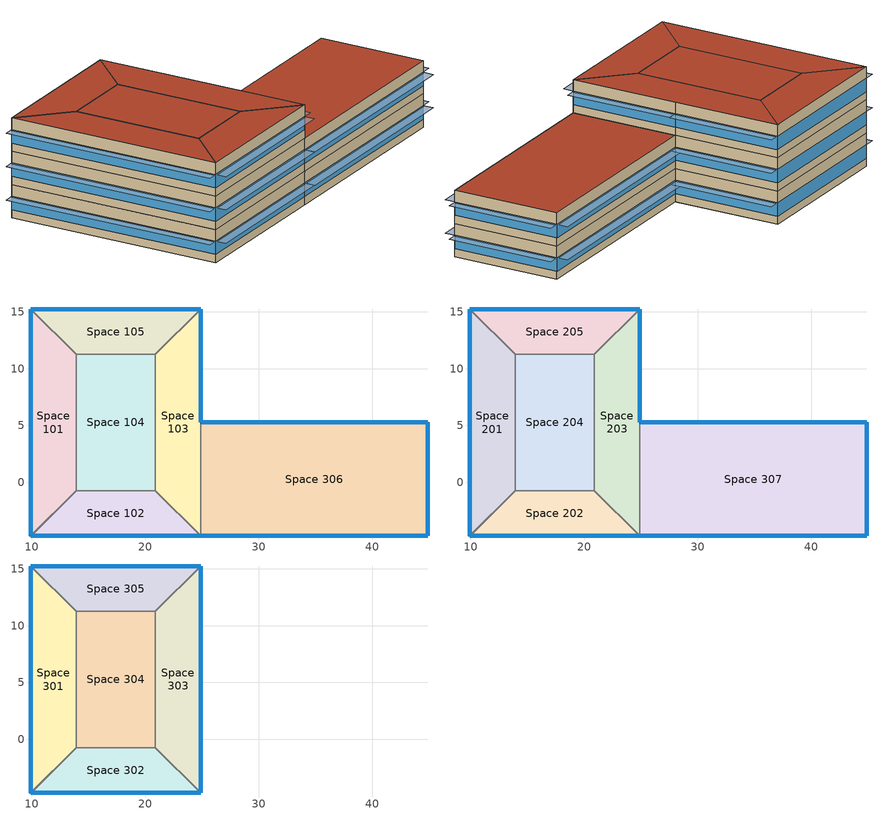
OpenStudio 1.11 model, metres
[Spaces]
Space 101
 floor ground: 9.89,15.25 13.89,11.25 13.89,-0.75 9.89,-4.75 z0
 wall outside: 9.89,15.25 9.89,-4.75 z0:3.05
 wall to Space 104: 13.89,-0.75 13.89,11.25 z0:3.05
 wall to Space 102: 9.89,-4.75 13.89,-0.75 z0:3.05
 wall to Space 105: 13.89,11.25 9.89,15.25 z0:3.05
 window: 9.89,15.23 9.89,-4.72 z0.76:1.98
Space 102
 floor ground: 20.89,-0.75 24.89,-4.75 9.89,-4.75 13.89,-0.75 z0
 wall outside: 9.89,-4.75 24.89,-4.75 z0:3.05
 wall to Space 104: 20.89,-0.75 13.89,-0.75 z0:3.05
 wall to Space 103: 24.89,-4.75 20.89,-0.75 z0:3.05
 window: 9.92,-4.75 24.87,-4.75 z0.76:1.98
Space 103
 floor ground: 24.89,15.25 24.89,-4.75 20.89,-0.75 20.89,11.25 z0
 wall outside: 24.89,5.25 24.89,15.25 z0:3.05
 wall to Space 306: 24.89,-4.75 24.89,5.25 z0:3.05
 wall to Space 104: 20.89,11.25 20.89,5.25 20.89,-0.75 z0:3.05
 wall to Space 105: 24.89,15.25 20.89,11.25 z0:3.05
 window: 24.89,5.28 24.89,15.23 z0.76:1.99
Space 104
 floor ground: 20.89,11.25 20.89,-0.75 13.89,-0.75 13.89,11.25 z0
 wall to Space 105: 20.89,11.25 13.89,11.25 z0:3.05
Space 105
 floor ground: 24.89,15.25 20.89,11.25 13.89,11.25 9.89,15.25 z0
 wall outside: 24.89,15.25 9.89,15.25 z0:3.05
 window: 24.87,15.25 9.92,15.25 z0.76:1.98
Space 306
 floor ground: 44.89,5.25 44.89,-4.75 24.89,-4.75 24.89,5.25 z0
 wall outside: 24.89,-4.75 44.89,-4.75 44.89,5.25 24.89,5.25 z0:3.05
 window: 44.87,5.25 24.92,5.25 / 24.92,-4.75 44.87,-4.75 z0.76:1.98; 44.89,-4.72 44.89,5.23 z0.76:1.99
Space 201
 floor to Space 101: 9.89,15.25 13.89,11.25 13.89,-0.75 9.89,-4.75 z3.05
 wall outside: 9.89,15.25 9.89,-4.75 z3.05:6.1
 wall to Space 204: 13.89,-0.75 13.89,11.25 z3.05:6.1
 wall to Space 202: 9.89,-4.75 13.89,-0.75 z3.05:6.1
 wall to Space 205: 13.89,11.25 9.89,15.25 z3.05:6.1
 window: 9.89,15.23 9.89,-4.72 z3.81:5.03
Space 202
 floor to Space 102: 20.89,-0.75 24.89,-4.75 9.89,-4.75 13.89,-0.75 z3.05
 wall outside: 9.89,-4.75 24.89,-4.75 z3.05:6.1
 wall to Space 204: 20.89,-0.75 13.89,-0.75 z3.05:6.1
 wall to Space 203: 24.89,-4.75 20.89,-0.75 z3.05:6.1
 window: 9.92,-4.75 24.87,-4.75 z3.81:5.03
Space 203
 floor to Space 103: 24.89,15.25 24.89,-4.75 20.89,-0.75 20.89,11.25 z3.05
 wall outside: 24.89,5.25 24.89,15.25 z3.05:6.1
 wall to Space 307: 24.89,-4.75 24.89,5.25 z3.05:6.1
 wall to Space 204: 20.89,11.25 20.89,5.25 20.89,-0.75 z3.05:6.1
 wall to Space 205: 24.89,15.25 20.89,11.25 z3.05:6.1
 window: 24.89,5.28 24.89,15.23 z3.81:5.03
Space 204
 floor to Space 104: 20.89,11.25 20.89,-0.75 13.89,-0.75 13.89,11.25 z3.05
 wall to Space 205: 20.89,11.25 13.89,11.25 z3.05:6.1
Space 205
 floor to Space 105: 24.89,15.25 20.89,11.25 13.89,11.25 9.89,15.25 z3.05
 wall outside: 24.89,15.25 9.89,15.25 z3.05:6.1
 window: 24.87,15.25 9.92,15.25 z3.81:5.03
Space 307
 floor to Space 306: 44.89,5.25 44.89,-4.75 24.89,-4.75 24.89,5.25 z3.05
 wall outside: 24.89,-4.75 44.89,-4.75 44.89,5.25 24.89,5.25 z3.05:6.1
 window: 44.87,5.25 24.92,5.25 / 44.89,-4.72 44.89,5.23 / 24.92,-4.75 44.87,-4.75 z3.81:5.03
 roof outside: 44.89,-4.75 44.89,5.25 24.89,5.25 24.89,-4.75 z6.1
Space 301
 floor to Space 201: 9.89,15.25 13.89,11.25 13.89,-0.75 9.89,-4.75 z6.1
 wall outside: 9.89,15.25 9.89,-4.75 z6.1:9.14
 wall to Space 304: 13.89,-0.75 13.89,11.25 z6.1:9.14
 wall to Space 302: 9.89,-4.75 13.89,-0.75 z6.1:9.14
 wall to Space 305: 13.89,11.25 9.89,15.25 z6.1:9.14
 window: 9.89,15.23 9.89,-4.72 z6.86:8.08
 roof outside: 9.89,-4.75 13.89,-0.75 13.89,11.25 9.89,15.25 z9.14
Space 302
 floor to Space 202: 20.89,-0.75 24.89,-4.75 9.89,-4.75 13.89,-0.75 z6.1
 wall outside: 9.89,-4.75 24.89,-4.75 z6.1:9.14
 wall to Space 304: 20.89,-0.75 13.89,-0.75 z6.1:9.14
 wall to Space 303: 24.89,-4.75 20.89,-0.75 z6.1:9.14
 window: 9.92,-4.75 24.87,-4.75 z6.86:8.08
 roof outside: 24.89,-4.75 20.89,-0.75 13.89,-0.75 9.89,-4.75 z9.14
Space 303
 floor to Space 203: 24.89,15.25 24.89,-4.75 20.89,-0.75 20.89,11.25 z6.1
 wall outside: 24.89,-4.75 24.89,5.25 24.89,15.25 z6.1:9.14
 wall to Space 304: 20.89,11.25 20.89,5.25 20.89,-0.75 z6.1:9.14
 wall to Space 305: 24.89,15.25 20.89,11.25 z6.1:9.14
 window: 24.89,-4.72 24.89,5.23 / 24.89,5.28 24.89,15.23 z6.86:8.08
 roof outside: 24.89,-4.75 24.89,15.25 20.89,11.25 20.89,-0.75 z9.14
Space 304
 floor to Space 204: 20.89,11.25 20.89,-0.75 13.89,-0.75 13.89,11.25 z6.1
 wall to Space 305: 20.89,11.25 13.89,11.25 z6.1:9.14
 roof outside: 20.89,-0.75 20.89,11.25 13.89,11.25 13.89,-0.75 z9.14
Space 305
 floor to Space 205: 24.89,15.25 20.89,11.25 13.89,11.25 9.89,15.25 z6.1
 wall outside: 24.89,15.25 9.89,15.25 z6.1:9.14
 window: 24.87,15.25 9.92,15.25 z6.86:8.08
 roof outside: 20.89,11.25 24.89,15.25 9.89,15.25 13.89,11.25 z9.14
shading: 45.87,-4.72 45.87,5.23 44.89,5.23 44.89,-4.72 z1.99; 44.87,-5.72 44.87,-4.75 24.92,-4.75 24.92,-5.72 z1.98; 45.87,-4.72 45.87,5.23 44.89,5.23 44.89,-4.72 z5.03; 24.87,-5.72 24.87,-4.75 9.92,-4.75 9.92,-5.72 z8.08; 24.87,-5.72 24.87,-4.75 9.92,-4.75 9.92,-5.72 z5.03; 25.87,5.28 25.87,15.23 24.89,15.23 24.89,5.28 z8.08; 25.87,5.28 25.87,15.23 24.89,15.23 24.89,5.28 z1.99; 24.87,-5.72 24.87,-4.75 9.92,-4.75 9.92,-5.72 z1.98; 9.89,-4.72 9.89,15.23 8.91,15.23 8.91,-4.72 z1.98; 25.87,-4.72 25.87,5.23 24.89,5.23 24.89,-4.72 z8.08; 9.89,-4.72 9.89,15.23 8.91,15.23 8.91,-4.72 z5.03; 44.87,-5.72 44.87,-4.75 24.92,-4.75 24.92,-5.72 z5.03; 44.87,5.25 44.87,6.23 24.92,6.23 24.92,5.25 z1.98; 25.87,5.28 25.87,15.23 24.89,15.23 24.89,5.28 z5.03; 9.89,-4.72 9.89,15.23 8.91,15.23 8.91,-4.72 z8.08; 44.87,5.25 44.87,6.23 24.92,6.23 24.92,5.25 z5.03
[Building]
Building 1: Space Type=189.1-2009 - Office - OpenOffice - CZ4-8; Default Construction Set=189.1-2009 - CZ5 - Office
[Site]
ABU DHABI: Latitude {deg}=24.43; Longitude {deg}=54.65; Time Zone {hr}=4; Elevation {m}=27
[ClimateZones]
Climate Zone Institution Name 1=ASHRAE; Climate Zone Document Name 1=ANSI/ASHRAE Standard 169; Climate Zone Document Year 1=2006; Climate Zone Institution Name 2=CEC; Climate Zone Document Name 2=California Climate Zone Descriptions; Climate Zone Document Year 2=1995
[DefaultConstructionSet] Interior Partition Construction=Interior Partition
Name | Default Exterior Surface Constructions | Default Interior Surface Constructions | Default Ground Contact Surface Constructions | Default Exterior SubSurface Constructions | Default Interior SubSurface Constructions
189.1-2009 - CZ1 - Office | Default Surface Constructions 1 | Default Surface Constructions 2 | Default Surface Constructions 3 | Default Sub Surface Constructions 1 | Default Sub Surface Constructions 2
189.1-2009 - CZ5 - Office | Default Surface Constructions 13 | Default Surface Constructions 14 | Default Surface Constructions 15 | Default Sub Surface Constructions 9 | Default Sub Surface Constructions 10
[DefaultSurfaceConstructions]
Name | Floor Construction | Wall Construction | Roof Ceiling Construction
Default Surface Constructions 1 | ExtSlabCarpet 4in ClimateZone 1-8 | ASHRAE 189.1-2009 ExtWall Mass ClimateZone 1 | ASHRAE 189.1-2009 ExtRoof IEAD ClimateZone 1
Default Surface Constructions 2; Default Surface Constructions 14 | Interior Floor | Interior Wall | Interior Ceiling
Default Surface Constructions 3; Default Surface Constructions 15 | ExtSlabCarpet 4in ClimateZone 1-8 | ExtSlabCarpet 4in ClimateZone 1-8 | ExtSlabCarpet 4in ClimateZone 1-8
Default Surface Constructions 13 | ExtSlabCarpet 4in ClimateZone 1-8 | ASHRAE 189.1-2009 ExtWall Mass ClimateZone 5 | ASHRAE 189.1-2009 ExtRoof IEAD ClimateZone 2-5
[Construction]
ExtSlabCarpet 4in ClimateZone 1-8: MAT-CC05 4 HW CONCRETE, CP02 CARPET PAD
ASHRAE 189.1-2009 ExtWall Mass ClimateZone 1: 1IN Stucco, 8IN Concrete HW, Wall Insulation [31], 1/2IN Gypsum
ASHRAE 189.1-2009 ExtRoof IEAD ClimateZone 1: Roof Membrane, Roof Insulation [18], Metal Decking
Interior Floor: F16 Acoustic tile, F05 Ceiling air space resistance, M11 100mm lightweight concrete
Interior Wall: G01a 19mm gypsum board, F04 Wall air space resistance, G01a 19mm gypsum board
Interior Ceiling: M11 100mm lightweight concrete, F05 Ceiling air space resistance, F16 Acoustic tile
ASHRAE 189.1-2009 ExtWindow ClimateZone 1: Theoretical Glass [167]
Exterior Door: F08 Metal surface, I01 25mm insulation board
Interior Window: Clear 3mm
Interior Door; Interior Partition: G05 25mm wood
ASHRAE 189.1-2009 ExtRoof IEAD ClimateZone 2-5: Roof Membrane, Roof Insulation [21], Metal Decking
ASHRAE 189.1-2009 ExtWindow ClimateZone 4-5: Theoretical Glass [207]
ASHRAE 189.1-2009 ExtWall Mass ClimateZone 5: 1IN Stucco, 8IN Concrete HW, Wall Insulation [40], 1/2IN Gypsum
[Material] Thermal Absorptance=0.9
Name | Roughness | Thickness {m} | Conductivity {W/m-K} | Density {kg/m3} | Specific Heat {J/kg-K} | Solar Absorptance | Visible Absorptance
MAT-CC05 4 HW CONCRETE | Rough | 0.1016 | 1.311 | 2240 | 836.8 | 0.85 | 0.85
1IN Stucco | Smooth | 0.0253 | 0.6918 | 1858 | 837 | 0.92 | 0.92
8IN Concrete HW | MediumRough | 0.2033 | 1.7296 | 2243 | 837 | 0.65 | 0.65
Wall Insulation [31] | MediumRough | 0.0337 | 0.0432 | 91 | 837 | 0.5 | 0.5
1/2IN Gypsum | Smooth | 0.0127 | 0.16 | 784.9 | 830 | 0.4 | 0.4
Roof Membrane | VeryRough | 0.0095 | 0.16 | 1121.29 | 1460 | 0.7 | 0.7
Roof Insulation [18] | MediumRough | 0.1693 | 0.049 | 265 | 836.8 | 0.7 | 0.7
Metal Decking | MediumSmooth | 0.0015 | 45.006 | 7680 | 418.4 | 0.6 | 0.6
F16 Acoustic tile | MediumSmooth | 0.0191 | 0.06 | 368 | 590 | 0.3 | 0.3
M11 100mm lightweight concrete | MediumRough | 0.1016 | 0.53 | 1280 | 840 | 0.5 | 0.5
G01a 19mm gypsum board | MediumSmooth | 0.019 | 0.16 | 800 | 1090 | 0.4 | 0.4
F08 Metal surface | Smooth | 0.0008 | 45.28 | 7824 | 500 | 0.7 | 0.7
I01 25mm insulation board | MediumRough | 0.0254 | 0.03 | 43 | 1210 | 0.6 | 0.6
G05 25mm wood | MediumSmooth | 0.0254 | 0.15 | 608 | 1630 | 0.5 | 0.5
Roof Insulation [21] | MediumRough | 0.2105 | 0.049 | 265 | 836.8 | 0.7 | 0.7
Wall Insulation [40] | MediumRough | 0.0794 | 0.0432 | 91 | 837 | 0.5 | 0.5
[Material:NoMass]
CP02 CARPET PAD: Roughness=Smooth; Thermal Resistance {m2-K/W}=0.1; Thermal Absorptance=0.9; Solar Absorptance=0.8; Visible Absorptance=0.8
[Material:AirGap]
Name | Thermal Resistance {m2-K/W}
F05 Ceiling air space resistance | 0.18
F04 Wall air space resistance | 0.15
[DefaultSubSurfaceConstructions]
Name | Fixed Window Construction | Operable Window Construction | Door Construction | Tubular Daylight Dome Construction | Tubular Daylight Diffuser Construction
Default Sub Surface Constructions 1 | ASHRAE 189.1-2009 ExtWindow ClimateZone 1 | ASHRAE 189.1-2009 ExtWindow ClimateZone 1 | Exterior Door | Interior Window | Interior Window
Default Sub Surface Constructions 2; Default Sub Surface Constructions 10 | Interior Window | Interior Window | Interior Door
Default Sub Surface Constructions 9 | ASHRAE 189.1-2009 ExtWindow ClimateZone 4-5 | ASHRAE 189.1-2009 ExtWindow ClimateZone 4-5 | Exterior Door | Interior Window | Interior Window
[WindowMaterial:Glazing] Optical Data Type=SpectralAverage; Thickness {m}=0.003; Back Side Solar Reflectance at Normal Incidence=0; Back Side Visible Reflectance at Normal Incidence=0; Infrared Transmittance at Normal Incidence=0; Dirt Correction Factor for Solar and Visible Transmittance=1; Solar Diffusing=No
Name | Solar Transmittance at Normal Incidence | Front Side Solar Reflectance at Normal Incidence | Visible Transmittance at Normal Incidence | Front Side Visible Reflectance at Normal Incidence | Front Side Infrared Hemispherical Emissivity | Back Side Infrared Hemispherical Emissivity | Conductivity {W/m-K}
Theoretical Glass [167] | 0.2374 | 0.7126 | 0.2512 | 0.6988 | 0.985 | 0.985 | 2.1073
Clear 3mm | 0.837 | 0.075 | 0.898 | 0.081 | 0.84 | 0.84 | 0.9
Theoretical Glass [207] | 0.3311 | 0.6189 | 0.44 | 0.51 | 0.9 | 0.9 | 0.0133
[SpaceType] Standards Building Type=Office
Name | Default Schedule Set | Design Specification Outdoor Air Object | Standards Space Type
189.1-2009 - Office - BreakRoom - CZ1-3 | 189.1-2009 - Office - BreakRoom - CZ1-3 Schedule Set | 189.1-2009 - Office - BreakRoom - CZ1-3 Ventilation | BreakRoom
189.1-2009 - Office - Conference - CZ1-3 | 189.1-2009 - Office - Conference - CZ1-3 Schedule Set | 189.1-2009 - Office - Conference - CZ1-3 Ventilation | Conference
189.1-2009 - Office - Lobby - CZ1-3 | 189.1-2009 - Office - Lobby - CZ1-3 Schedule Set | 189.1-2009 - Office - Lobby - CZ1-3 Ventilation | Lobby
189.1-2009 - Office - OpenOffice - CZ1-3 | 189.1-2009 - Office - OpenOffice - CZ1-3 Schedule Set | 189.1-2009 - Office - OpenOffice - CZ1-3 Ventilation | OpenOffice
189.1-2009 - Office - OpenOffice - CZ4-8 | 189.1-2009 - Office - OpenOffice - CZ4-8 Schedule Set | 189.1-2009 - Office - OpenOffice - CZ4-8 Ventilation | OpenOffice
[DefaultScheduleSet] People Activity Level Schedule=Office Activity; Lighting Schedule=Office Bldg Light; Electric Equipment Schedule=Office Bldg Equip; Infiltration Schedule=Office Infil Quarter On
Name | Number of People Schedule
189.1-2009 - Office - BreakRoom - CZ1-3 Schedule Set; 189.1-2009 - Office - Conference - CZ1-3 Schedule Set; 189.1-2009 - Office - Lobby - CZ1-3 Schedule Set | Office Misc Occ
189.1-2009 - Office - OpenOffice - CZ1-3 Schedule Set; 189.1-2009 - Office - OpenOffice - CZ4-8 Schedule Set | Office Work Occ
[Lights:Definition] Design Level Calculation Method=Watts/Area
Name | Watts per Space Floor Area {W/m2}
189.1-2009 - Office - BreakRoom - CZ1-3 Lights Definition | 11.625
189.1-2009 - Office - Conference - CZ1-3 Lights Definition; 189.1-2009 - Office - Lobby - CZ1-3 Lights Definition | 12.5938
189.1-2009 - Office - OpenOffice - CZ1-3 Lights Definition; 189.1-2009 - Office - OpenOffice - CZ4-8 Lights Definition | 10.6563
[Lights]
Name | Lights Definition | Space or SpaceType
189.1-2009 - Office - BreakRoom - CZ1-3 Lights | 189.1-2009 - Office - BreakRoom - CZ1-3 Lights Definition | 189.1-2009 - Office - BreakRoom - CZ1-3
189.1-2009 - Office - Conference - CZ1-3 Lights | 189.1-2009 - Office - Conference - CZ1-3 Lights Definition | 189.1-2009 - Office - Conference - CZ1-3
189.1-2009 - Office - Lobby - CZ1-3 Lights | 189.1-2009 - Office - Lobby - CZ1-3 Lights Definition | 189.1-2009 - Office - Lobby - CZ1-3
189.1-2009 - Office - OpenOffice - CZ1-3 Lights | 189.1-2009 - Office - OpenOffice - CZ1-3 Lights Definition | 189.1-2009 - Office - OpenOffice - CZ1-3
189.1-2009 - Office - OpenOffice - CZ4-8 Lights | 189.1-2009 - Office - OpenOffice - CZ4-8 Lights Definition | 189.1-2009 - Office - OpenOffice - CZ4-8
[DesignSpecification:OutdoorAir] Outdoor Air Method=Sum
Name | Outdoor Air Flow per Person {m3/s-person}
189.1-2009 - Office - BreakRoom - CZ1-3 Ventilation; 189.1-2009 - Office - Lobby - CZ1-3 Ventilation | 0.00707921
189.1-2009 - Office - Conference - CZ1-3 Ventilation; 189.1-2009 - Office - OpenOffice - CZ1-3 Ventilation; 189.1-2009 - Office - OpenOffice - CZ4-8 Ventilation | 0.00943895
[People:Definition] Number of People Calculation Method=People/Area; Fraction Radiant=0.3
Name | People per Space Floor Area {person/m2}
189.1-2009 - Office - BreakRoom - CZ1-3 People Definition; 189.1-2009 - Office - Conference - CZ1-3 People Definition | 0.538196
189.1-2009 - Office - Lobby - CZ1-3 People Definition | 0.107639
189.1-2009 - Office - OpenOffice - CZ1-3 People Definition; 189.1-2009 - Office - OpenOffice - CZ4-8 People Definition | 0.0565105
[People]
Name | People Definition | Space or SpaceType
189.1-2009 - Office - BreakRoom - CZ1-3 People | 189.1-2009 - Office - BreakRoom - CZ1-3 People Definition | 189.1-2009 - Office - BreakRoom - CZ1-3
189.1-2009 - Office - Conference - CZ1-3 People | 189.1-2009 - Office - Conference - CZ1-3 People Definition | 189.1-2009 - Office - Conference - CZ1-3
189.1-2009 - Office - Lobby - CZ1-3 People | 189.1-2009 - Office - Lobby - CZ1-3 People Definition | 189.1-2009 - Office - Lobby - CZ1-3
189.1-2009 - Office - OpenOffice - CZ1-3 People | 189.1-2009 - Office - OpenOffice - CZ1-3 People Definition | 189.1-2009 - Office - OpenOffice - CZ1-3
189.1-2009 - Office - OpenOffice - CZ4-8 People | 189.1-2009 - Office - OpenOffice - CZ4-8 People Definition | 189.1-2009 - Office - OpenOffice - CZ4-8
[SpaceInfiltration:DesignFlowRate] Design Flow Rate Calculation Method=Flow/ExteriorArea
Name | Space or SpaceType | Flow per Exterior Surface Area {m3/s-m2}
189.1-2009 - Office - BreakRoom - CZ1-3 Infiltration | 189.1-2009 - Office - BreakRoom - CZ1-3 | 0.00030226
189.1-2009 - Office - Conference - CZ1-3 Infiltration | 189.1-2009 - Office - Conference - CZ1-3 | 0.00030226
189.1-2009 - Office - Lobby - CZ1-3 Infiltration | 189.1-2009 - Office - Lobby - CZ1-3 | 0.00030226
189.1-2009 - Office - OpenOffice - CZ1-3 Infiltration | 189.1-2009 - Office - OpenOffice - CZ1-3 | 0.00030226
189.1-2009 - Office - OpenOffice - CZ4-8 Infiltration | 189.1-2009 - Office - OpenOffice - CZ4-8 | 0.000226568
[ElectricEquipment:Definition] Design Level Calculation Method=Watts/Area
Name | Watts per Space Floor Area {W/m2}
189.1-2009 - Office - BreakRoom - CZ1-3 Electric Equipment Definition | 48.007
189.1-2009 - Office - Conference - CZ1-3 Electric Equipment Definition | 3.98265
189.1-2009 - Office - Lobby - CZ1-3 Electric Equipment Definition | 0.753474
189.1-2009 - Office - OpenOffice - CZ1-3 Electric Equipment Definition; 189.1-2009 - Office - OpenOffice - CZ4-8 Electric Equipment Definition | 7.64238
[ElectricEquipment]
Name | Electric Equipment Definition | Space or SpaceType
189.1-2009 - Office - BreakRoom - CZ1-3 Electric Equipment | 189.1-2009 - Office - BreakRoom - CZ1-3 Electric Equipment Definition | 189.1-2009 - Office - BreakRoom - CZ1-3
189.1-2009 - Office - Conference - CZ1-3 Electric Equipment | 189.1-2009 - Office - Conference - CZ1-3 Electric Equipment Definition | 189.1-2009 - Office - Conference - CZ1-3
189.1-2009 - Office - Lobby - CZ1-3 Electric Equipment | 189.1-2009 - Office - Lobby - CZ1-3 Electric Equipment Definition | 189.1-2009 - Office - Lobby - CZ1-3
189.1-2009 - Office - OpenOffice - CZ1-3 Electric Equipment | 189.1-2009 - Office - OpenOffice - CZ1-3 Electric Equipment Definition | 189.1-2009 - Office - OpenOffice - CZ1-3
189.1-2009 - Office - OpenOffice - CZ4-8 Electric Equipment | 189.1-2009 - Office - OpenOffice - CZ4-8 Electric Equipment Definition | 189.1-2009 - Office - OpenOffice - CZ4-8
[ThermostatSetpoint:DualSetpoint] Heating Setpoint Temperature Schedule=Medium Office HtgSetp; Cooling Setpoint Temperature Schedule=Medium Office ClgSetp
Thermal Zone 1 Thermostat; Thermal Zone 2 Thermostat; Thermal Zone 3 Thermostat; Thermal Zone 4 Thermostat; Thermal Zone 5 Thermostat; Thermal Zone 6 Thermostat; Thermal Zone 7 Thermostat; Thermal Zone 8 Thermostat; Thermal Zone 9 Thermostat; Thermal Zone 10 Thermostat; Thermal Zone 11 Thermostat; Thermal Zone 12 Thermostat; Thermal Zone 13 Thermostat; Thermal Zone 14 Thermostat; Thermal Zone 15 Thermostat; Thermal Zone 16 Thermostat; Thermal Zone 17 Thermostat
[BuildingStory] Nominal Floor to Floor Height {m}=3.048
Name | Nominal Z Coordinate {m}
Building Story 1; Building Story 4 | 0
Building Story 2; Building Story 5 | 3.048
Building Story 3 | 6.096
[Space] Default Construction Set=189.1-2009 - CZ1 - Office
Name | Space Type | Building Story | Thermal Zone
Space 101 | 189.1-2009 - Office - Lobby - CZ1-3 | Building Story 1 | Thermal Zone 1
Space 102 | 189.1-2009 - Office - Lobby - CZ1-3 | Building Story 1 | Thermal Zone 2
Space 103 | 189.1-2009 - Office - Lobby - CZ1-3 | Building Story 1 | Thermal Zone 3
Space 104 | 189.1-2009 - Office - BreakRoom - CZ1-3 | Building Story 1 | Thermal Zone 4
Space 105 | 189.1-2009 - Office - Lobby - CZ1-3 | Building Story 1 | Thermal Zone 5
Space 201 | 189.1-2009 - Office - OpenOffice - CZ1-3 | Building Story 1 | Thermal Zone 6
Space 202 | 189.1-2009 - Office - OpenOffice - CZ1-3 | Building Story 2 | Thermal Zone 7
Space 203 | 189.1-2009 - Office - OpenOffice - CZ1-3 | Building Story 2 | Thermal Zone 8
Space 204 | 189.1-2009 - Office - BreakRoom - CZ1-3 | Building Story 2 | Thermal Zone 9
Space 205 | 189.1-2009 - Office - OpenOffice - CZ1-3 | Building Story 2 | Thermal Zone 10
Space 301 | 189.1-2009 - Office - OpenOffice - CZ1-3 | Building Story 3 | Thermal Zone 11
Space 302 | 189.1-2009 - Office - OpenOffice - CZ1-3 | Building Story 3 | Thermal Zone 12
Space 303 | 189.1-2009 - Office - OpenOffice - CZ1-3 | Building Story 3 | Thermal Zone 13
Space 304 | 189.1-2009 - Office - BreakRoom - CZ1-3 | Building Story 3 | Thermal Zone 14
Space 305 | 189.1-2009 - Office - OpenOffice - CZ1-3 | Building Story 3 | Thermal Zone 15
Space 306 | 189.1-2009 - Office - Conference - CZ1-3 | Building Story 1 | Thermal Zone 16
Space 307 | 189.1-2009 - Office - Conference - CZ1-3 | Building Story 2 | Thermal Zone 17
[ThermalZone] Use Ideal Air Loads=Yes
Name | Thermostat
Thermal Zone 1 | Thermal Zone 1 Thermostat
Thermal Zone 2 | Thermal Zone 2 Thermostat
Thermal Zone 3 | Thermal Zone 3 Thermostat
Thermal Zone 4 | Thermal Zone 4 Thermostat
Thermal Zone 5 | Thermal Zone 5 Thermostat
Thermal Zone 6 | Thermal Zone 6 Thermostat
Thermal Zone 7 | Thermal Zone 7 Thermostat
Thermal Zone 8 | Thermal Zone 8 Thermostat
Thermal Zone 9 | Thermal Zone 9 Thermostat
Thermal Zone 10 | Thermal Zone 10 Thermostat
Thermal Zone 11 | Thermal Zone 11 Thermostat
Thermal Zone 12 | Thermal Zone 12 Thermostat
Thermal Zone 13 | Thermal Zone 13 Thermostat
Thermal Zone 14 | Thermal Zone 14 Thermostat
Thermal Zone 15 | Thermal Zone 15 Thermostat
Thermal Zone 16 | Thermal Zone 16 Thermostat
Thermal Zone 17 | Thermal Zone 17 Thermostat
[Sizing:Zone] Zone Cooling Design Supply Air Temperature Input Method=SupplyAirTemperature; Zone Cooling Design Supply Air Temperature {C}=14; Zone Cooling Design Supply Air Temperature Difference {deltaC}=11.11; Zone Heating Design Supply Air Temperature Input Method=SupplyAirTemperature; Zone Heating Design Supply Air Temperature {C}=40; Zone Heating Design Supply Air Temperature Difference {deltaC}=11.11; Zone Cooling Design Supply Air Humidity Ratio {kg-H2O/kg-air}=0.0085; Zone Heating Design Supply Air Humidity Ratio {kg-H2O/kg-air}=0.008; Cooling Design Air Flow Method=DesignDay; Heating Design Air Flow Method=DesignDay; Account for Dedicated Outdoor Air System=No; Dedicated Outdoor Air System Control Strategy=NeutralSupplyAir; Dedicated Outdoor Air Low Setpoint Temperature for Design {C}=autosize; Dedicated Outdoor Air High Setpoint Temperature for Design {C}=autosize
Thermal Zone 1; Thermal Zone 2; Thermal Zone 3; Thermal Zone 4; Thermal Zone 5; Thermal Zone 6; Thermal Zone 7; Thermal Zone 8; Thermal Zone 9; Thermal Zone 10; Thermal Zone 11; Thermal Zone 12; Thermal Zone 13; Thermal Zone 14; Thermal Zone 15; Thermal Zone 16; Thermal Zone 17
[Schedule:Ruleset]
Name | Default Day Schedule | Summer Design Day Schedule | Winter Design Day Schedule
Office Bldg Light | Office Bldg Light Default Schedule | Office Bldg Light Summer Design Day | Office Bldg Light Winter Design Day
Office Misc Occ | Office Bldg Occ Default Schedule 1 | Office Bldg Occ Summer Design Day 1 | Office Bldg Occ Winter Design Day 1
Office Activity | Office Activity Default Schedule | Office Activity Summer Design Day | Office Activity Winter Design Day
Office Infil Quarter On | Office Infil Quarter On Default Schedule | Office Infil Quarter On Summer Design Day | Office Infil Quarter On Winter Design Day
Office Bldg Equip | Office Bldg Equip Default Schedule | Office Bldg Equip Summer Design Day | Office Bldg Equip Winter Design Day
Medium Office HtgSetp | Medium Office HtgSetp Default Schedule | Medium Office HtgSetp Summer Design Day | Medium Office HtgSetp Winter Design Day
Medium Office ClgSetp | Medium Office ClgSetp Default Schedule | Medium Office ClgSetp Summer Design Day | Medium Office ClgSetp Winter Design Day
Office Work Occ | Office Bldg Occ Default Schedule | Office Bldg Occ Summer Design Day | Office Bldg Occ Winter Design Day
[Schedule:Day]
Office Bldg Light Default Schedule: 5, 0, 0.05, 7, 0, 0.1, 8, 0, 0.3, 17, 0, 0.9, 18, 0, 0.7, 20, 0, 0.5, 22, 0, 0.3, 23, 0, 0.1, 24, 0, 0.05
Office Bldg Light Summer Design Day; Office Infil Quarter On Rule 1 Day Schedule; Office Bldg Equip Summer Design Day: 24, 0, 1
Office Bldg Light Winter Design Day; Office Bldg Occ Winter Design Day 1; Office Bldg Occ Rule 1 Day Schedule 1; Office Bldg Equip Winter Design Day; Office Bldg Occ Winter Design Day; Office Bldg Occ Rule 1 Day Schedule: 24, 0, 0
Office Bldg Light Rule 1 Day Schedule: 24, 0, 0.05
Office Bldg Light Rule 2 Day Schedule: 6, 0, 0.05, 8, 0, 0.1, 14, 0, 0.5, 17, 0, 0.15, 24, 0, 0.05
Office Bldg Occ Default Schedule 1: 6, 0, 0, 7, 0, 0.1, 8, 0, 0.2, 20, 0, 0.4, 22, 0, 0.1, 24, 0, 0.05
Office Bldg Occ Summer Design Day 1; Office Bldg Occ Summer Design Day: 6, 0, 0, 22, 0, 1, 24, 0, 0.05
Office Bldg Occ Rule 2 Day Schedule 1: 6, 0, 0, 8, 0, 0.1, 14, 0, 0.25, 17, 0, 0.1, 24, 0, 0
Office Activity Default Schedule; Office Activity Summer Design Day; Office Activity Winter Design Day: 24, 0, 132
Office Infil Quarter On Default Schedule; Office Infil Quarter On Summer Design Day: 6, 0, 1, 22, 0, 0.25, 24, 0, 1
Office Infil Quarter On Winter Design Day; Office Infil Quarter On Rule 2 Day Schedule: 6, 0, 1, 18, 0, 0.25, 24, 0, 1
Office Bldg Equip Default Schedule: 8, 0, 0.4, 12, 0, 0.9, 13, 0, 0.8, 17, 0, 0.9, 18, 0, 0.8, 20, 0, 0.6, 22, 0, 0.5, 24, 0, 0.4
Office Bldg Equip Rule 1 Day Schedule: 24, 0, 0.3
Office Bldg Equip Rule 2 Day Schedule: 6, 0, 0.3, 8, 0, 0.4, 14, 0, 0.5, 17, 0, 0.35, 24, 0, 0.3
Medium Office HtgSetp Default Schedule: 6, 0, 15.6, 22, 0, 21, 24, 0, 15.6
Medium Office HtgSetp Summer Design Day; Medium Office HtgSetp Rule 1 Day Schedule: 24, 0, 15.6
Medium Office HtgSetp Winter Design Day: 24, 0, 21
Medium Office HtgSetp Rule 2 Day Schedule: 6, 0, 15.6, 18, 0, 21, 24, 0, 15.6
Medium Office ClgSetp Default Schedule; Medium Office ClgSetp Summer Design Day: 6, 0, 26.7, 22, 0, 24, 24, 0, 26.7
Medium Office ClgSetp Winter Design Day; Medium Office ClgSetp Rule 1 Day Schedule: 24, 0, 26.7
Medium Office ClgSetp Rule 2 Day Schedule: 6, 0, 26.7, 18, 0, 24, 24, 0, 26.7
Office Bldg Occ Default Schedule: 6, 0, 0, 7, 0, 0.1, 8, 0, 0.2, 12, 0, 0.85, 13, 0, 0.5, 17, 0, 0.85, 18, 0, 0.7, 20, 0, 0.4, 22, 0, 0.1, 24, 0, 0.05
Office Bldg Occ Rule 2 Day Schedule: 6, 0, 0, 8, 0, 0.1, 14, 0, 0.4, 17, 0, 0.1, 24, 0, 0
[Schedule:Rule] Apply Monday=No; Apply Tuesday=No; Apply Wednesday=No; Apply Thursday=No; Apply Friday=No; Date Specification Type=DateRange; Start Month=1; Start Day=1; End Month=12; End Day=31
Name | Schedule Ruleset | Rule Order | Day Schedule | Apply Sunday | Apply Saturday
Office Bldg Light Rule 1 | Office Bldg Light | 0 | Office Bldg Light Rule 1 Day Schedule | Yes | No
Office Bldg Light Rule 2 | Office Bldg Light | 1 | Office Bldg Light Rule 2 Day Schedule | No | Yes
Office Misc Occ Rule 1 | Office Misc Occ | 0 | Office Bldg Occ Rule 1 Day Schedule 1 | Yes | No
Office Misc Occ Rule 2 | Office Misc Occ | 1 | Office Bldg Occ Rule 2 Day Schedule 1 | No | Yes
Office Infil Quarter On Rule 1 | Office Infil Quarter On | 0 | Office Infil Quarter On Rule 1 Day Schedule | Yes | No
Office Infil Quarter On Rule 2 | Office Infil Quarter On | 1 | Office Infil Quarter On Rule 2 Day Schedule | No | Yes
Office Bldg Equip Rule 1 | Office Bldg Equip | 0 | Office Bldg Equip Rule 1 Day Schedule | Yes | No
Office Bldg Equip Rule 2 | Office Bldg Equip | 1 | Office Bldg Equip Rule 2 Day Schedule | No | Yes
Medium Office HtgSetp Rule 1 | Medium Office HtgSetp | 0 | Medium Office HtgSetp Rule 1 Day Schedule | Yes | No
Medium Office HtgSetp Rule 2 | Medium Office HtgSetp | 1 | Medium Office HtgSetp Rule 2 Day Schedule | No | Yes
Medium Office ClgSetp Rule 1 | Medium Office ClgSetp | 0 | Medium Office ClgSetp Rule 1 Day Schedule | Yes | No
Medium Office ClgSetp Rule 2 | Medium Office ClgSetp | 1 | Medium Office ClgSetp Rule 2 Day Schedule | No | Yes
Office Work Occ Rule 1 | Office Work Occ | 0 | Office Bldg Occ Rule 1 Day Schedule | Yes | No
Office Work Occ Rule 2 | Office Work Occ | 1 | Office Bldg Occ Rule 2 Day Schedule | No | Yes
